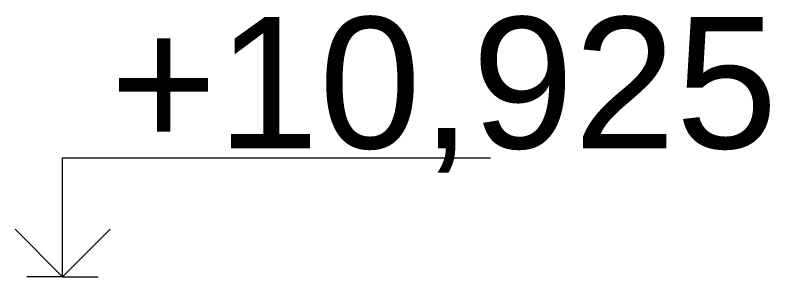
# Model space of a CAD drawing. Extents: x 8 to 21351, y 0 to 420.
# Drawn here: x 19086.83 to 19110.64, y 192.43 to 200.68 of the extents above; entities that cross this region are included whole.
import ezdxf

# ---------------------------------------------------------------- set-up
doc = ezdxf.new("R2010")
doc.units = 0
doc.styles.add('TEYPDFCAD_TEXT', font='arial.ttf')

msp = doc.modelspace()

# ---------------------------------------------------------------- linework, layer by layer
at = {"color": 7, "lineweight": 15}
for p, q in [((19088.328, 192.432), (19088.328, 196.182)), ((19088.328, 196.182), (19101.828, 196.182)), ((19088.328, 192.432), (19086.828, 193.932)), ((19089.828, 193.932), (19088.328, 192.432)), ((19088.328, 192.432), (19087.203, 192.432)), ((19088.328, 192.432), (19089.453, 192.432))]:
    msp.add_line(p, q, dxfattribs=at)

# ---------------------------------------------------------------- texts
at = {"color": 7, "style": 'TEYPDFCAD_TEXT'}
msp.add_text('+10,925', height=4.1381, dxfattribs=at).set_placement((19089.828, 196.482))

doc.saveas('drawing.dxf')
